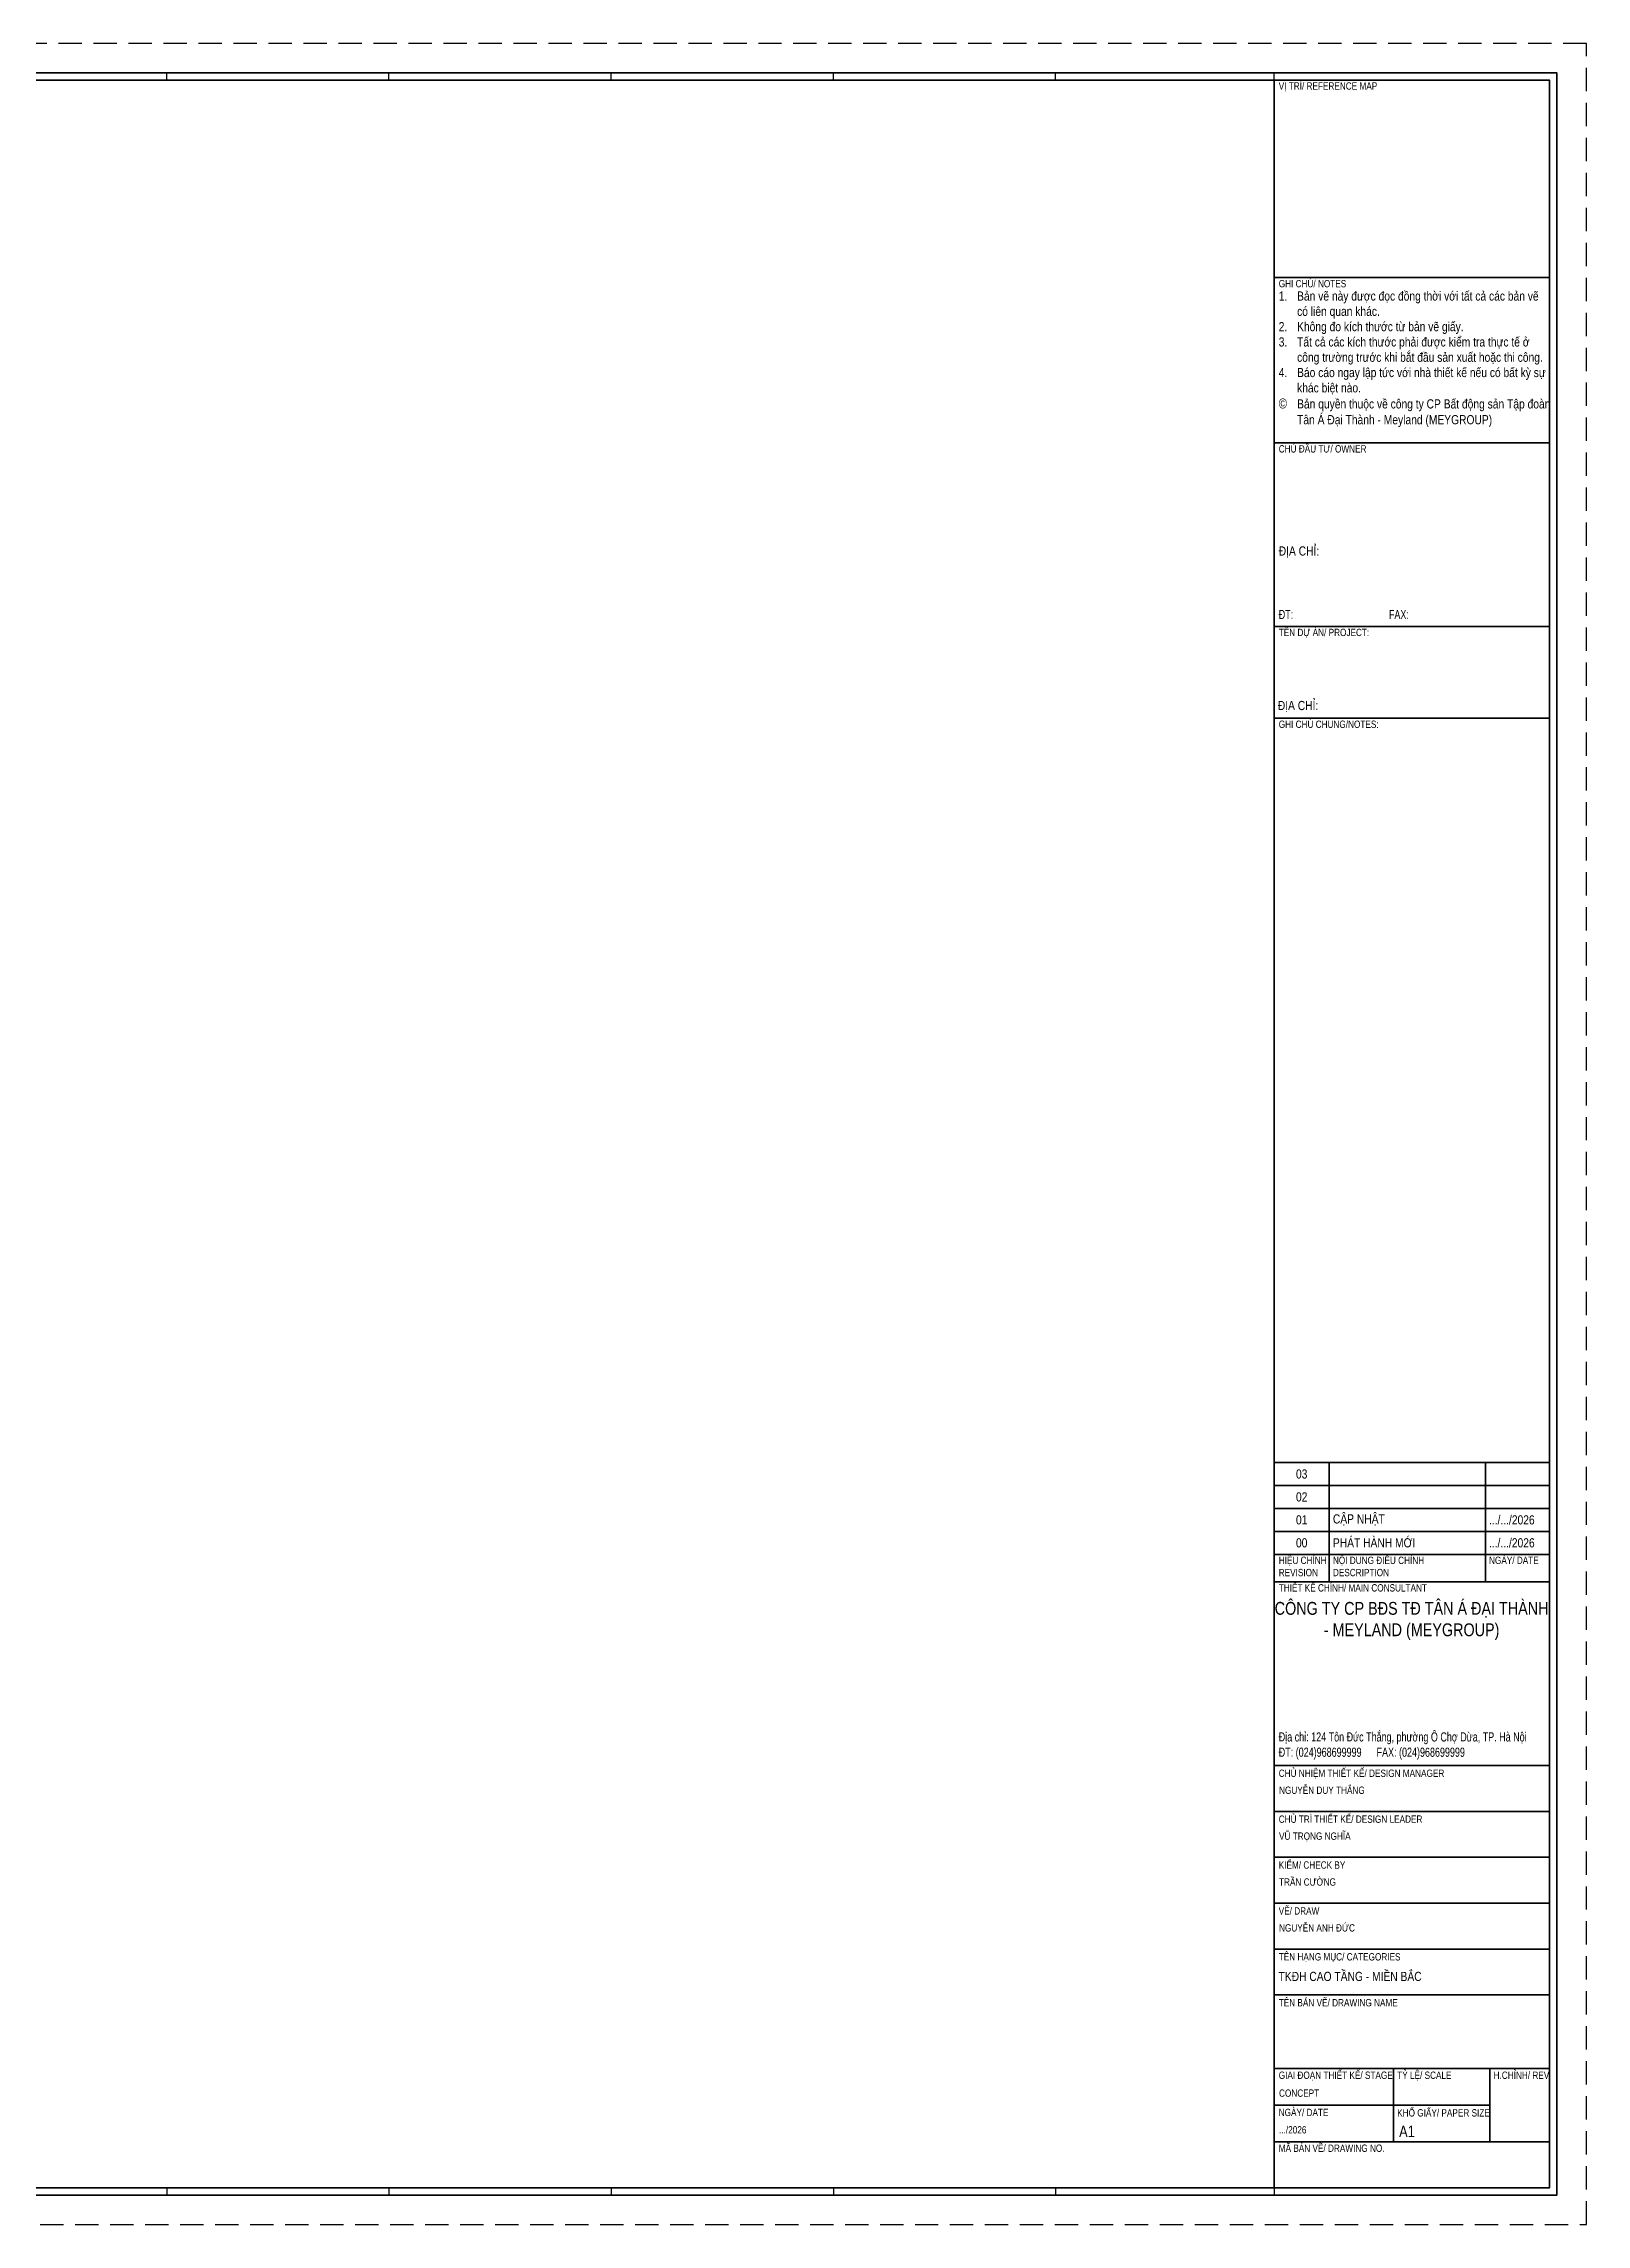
# Model space of a CAD drawing. Header units: millimetres. Extents: x 0 to 840, y 0 to 594.
# Drawn here: x 420 to 840, y 0 to 594 of the extents above; entities that cross this region are included whole.
import ezdxf

# ---------------------------------------------------------------- set-up
doc = ezdxf.new("R2010")
doc.units = ezdxf.units.MM
doc.linetypes.add('HIDDEN', pattern=[9.525, 6.35, -3.175])
doc.layers.get('Defpoints').update_dxf_attribs({"color": 157})
doc.layers.add('A-SHBD', color=7, linetype='Continuous', lineweight=35)
doc.layers.add('A-TEXT', color=255, linetype='Continuous')
doc.styles.add('VTK_Arial_1.5 mm', font='arial.ttf', dxfattribs={"width": 0.8, "height": 1.5})
doc.styles.add('VTK_Arial_2 mm', font='arial.ttf', dxfattribs={"width": 0.8, "height": 2})
doc.styles.add('VTK_Arial_2.5 mm', font='arial.ttf', dxfattribs={"width": 0.8, "height": 2.5})

msp = doc.modelspace()

# ---------------------------------------------------------------- linework, layer by layer
at = {"layer": 'A-SHBD'}
for points in [[(28, 8), (832, 8), (832, 586), (28, 586)], [(30, 10), (830, 10), (830, 584), (30, 584)], [(755, 584), (830, 584), (830, 10), (755, 10)]]:
    msp.add_lwpolyline(points, close=True, dxfattribs=at)
for points in [[(755, 584), (755, 10)], [(755, 530.25), (830, 530.25)], [(755, 485.25), (830, 485.25)], [(755, 435.25), (830, 435.25)], [(755, 410.25), (830, 410.25)], [(755, 207.5), (830, 207.5)], [(755, 207.5), (830, 207.5)], [(770, 175), (770, 207.5)], [(812.5, 175), (812.5, 207.5)], [(755, 201.25), (830, 201.25)], [(755, 195), (830, 195)], [(755, 188.75), (830, 188.75)], [(755, 182.5), (830, 182.5)], [(755, 175), (830, 175)], [(762.5, 175), (830, 175)], [(755, 125), (830, 125)], [(755, 112.5), (830, 112.5)], [(755, 100), (830, 100)], [(755, 87.5), (830, 87.5)], [(755, 75), (830, 75)], [(755, 62.5), (830, 62.5)], [(755, 42.5), (830, 42.5)], [(787.5, 42.5), (787.5, 22.5)], [(813.75, 42.5), (813.75, 22.5)], [(755, 32.5), (813.75, 32.5)], [(755, 22.5), (830, 22.5)]]:
    msp.add_lwpolyline(points, dxfattribs=at)
at = {"layer": 'Defpoints', "linetype": 'HIDDEN'}
msp.add_lwpolyline([(0, 0), (840, 0), (840, 594), (0, 594)], close=True, dxfattribs=at)
at = {"layer": 'Defpoints', "color": 252}
for points in [[(453.5, 584), (453.5, 586)], [(514, 584), (514, 586)], [(574.5, 584), (574.5, 586)], [(635, 584), (635, 586)], [(695.5, 584), (695.5, 586)], [(755, 584), (755, 586)], [(453.5, 10), (453.5, 8)], [(514, 10), (514, 8)], [(574.5, 10), (574.5, 8)], [(635, 10), (635, 8)], [(695.5, 10), (695.5, 8)], [(755, 10), (755, 8)]]:
    msp.add_lwpolyline(points, dxfattribs=at)

# ---------------------------------------------------------------- texts
at = {"layer": 'A-TEXT', "color": 7, "style": 'VTK_Arial_1.5 mm', "width": 0.8}
for s, height, p in [('NGUYỄN DUY THẮNG', 2, (756.33, 117.26)), ('VŨ TRỌNG NGHĨA', 2, (756.33, 104.76)), ('TRẦN CƯỜNG', 2, (756.33, 92.26)), ('NGUYỄN ANH ĐỨC', 2, (756.33, 79.76)), ('TKĐH CAO TẦNG - MIỀN BẮC', 2.5, (756.2, 66.29)), ('CONCEPT', 2, (756.33, 34.76)), ('.../2026', 2, (756.33, 24.76))]:
    msp.add_text(s, height=height, dxfattribs=at).set_placement(p)
at = {"layer": 'A-TEXT', "color": 7}
for s, width, heights, insert, char_height, attachment_point, style in [('VỊ TRÍ/ REFERENCE MAP', 54.5237, [0], (756.25, 583.46), 2, 1, 'VTK_Arial_1.5 mm'), ('GHI CHÚ/ NOTES', 54.5237, [0], (756.25, 529.62), 2, 1, 'VTK_Arial_1.5 mm'), ('\\pxi-2,l2,t2;1.^IBản vẽ này được đọc đồng thời với tất cả các bản vẽ có liên quan khác. \\P2.^IKhông đo kích thước từ bản vẽ giấy. \\P3.^ITất cả các kích thước phải được kiểm tra thực tế ở công trường trước khi bắt đầu sản xuất hoặc thi công. \\P4.^IBáo cáo ngay lập tức với nhà thiết kế nếu có bất kỳ sự khác biệt nào.\\P{\\H1.08333x;\\C256;©^I\\H0.92308x;Bản quyền thuộc về công ty CP Bất động sản Tập đoàn Tân Á Đại Thành - Meyland (MEYGROUP) }', 74, [0], (756.25, 526.5), 2.5, 1, 'VTK_Arial_1.5 mm'), ('CHỦ ĐẦU TƯ/ OWNER', 54.5237, [0], (756.25, 484.62), 2, 1, 'VTK_Arial_1.5 mm'), ('ĐỊA CHỈ:', 92.8759, [22.72], (756.25, 454), 2.5, 7, 'VTK_Arial_1.5 mm'), ('{\\W0.7;ĐT:        ^I^I^IFAX: }', 73.3996, [40.2], (756.25, 437.26), 2.5, 7, 'VTK_Arial_1.5 mm'), ('TÊN DỰ ÁN/ PROJECT:', 54.5237, [0], (756.25, 434.62), 2, 1, 'VTK_Arial_1.5 mm'), ('ĐỊA CHỈ:', 92.8759, [22.72], (756, 414.96), 2.5, 1, 'VTK_Arial_1.5 mm'), ('GHI CHÚ CHUNG/NOTES:', 54.5237, [0], (756.25, 409.61), 2, 1, 'VTK_Arial_1.5 mm'), ('03', 2.1612, [0], (762.5, 204.38), 2.5, 5, 'VTK_Arial_2 mm'), ('02', 2.1612, [0], (762.5, 198.13), 2.5, 5, 'VTK_Arial_2 mm'), ('01', 2.1612, [0], (762.5, 191.88), 2.5, 5, 'VTK_Arial_2 mm'), ('CẬP NHẬT', 37.4031, [0], (771, 191.88), 2.5, 4, 'VTK_Arial_2 mm'), ('.../.../2026', 16.5, [0], (813.5, 191.88), 2.5, 4, 'VTK_Arial_2 mm'), ('00', 2.1612, [0], (762.5, 185.63), 2.5, 5, 'VTK_Arial_2 mm'), ('PHÁT HÀNH MỚI', 27.1567, [0], (771, 185.63), 2.5, 4, 'VTK_Arial_2 mm'), ('.../.../2026', 16.5, [0], (813.5, 185.63), 2.5, 4, 'VTK_Arial_2 mm'), ('HIỆU CHỈNH\\PREVISION', 14, [0], (756.25, 181.88), 2, 1, 'VTK_Arial_1.5 mm'), ('NỘI DUNG ĐIỀU CHỈNH\\PDESCRIPTION', 27.3895, [0], (771, 181.88), 2, 1, 'VTK_Arial_1.5 mm'), ('NGÀY/ DATE', 19.5868, [0], (813.5, 181.88), 2, 1, 'VTK_Arial_1.5 mm'), ('THIẾT KẾ CHÍNH/ MAIN CONSULTANT', 54.5237, [0], (756.25, 174.38), 2, 1, 'VTK_Arial_1.5 mm'), ('{\\C256;CÔNG TY CP BĐS TĐ TÂN Á ĐẠI THÀNH\\P- MEYLAND (MEYGROUP)}', 90.2605, [0], (792.42, 164.35), 3.5, 5, 'VTK_Arial_2.5 mm'), ('{\\W0.7;\\C256;Địa chỉ: 124 Tôn Đức Thắng, phường Ô Chợ Dừa, TP. Hà Nội\\PĐT: (024)968699999      FAX: (024)968699999 }', 74, [40.2], (756.25, 126.61), 2.5, 7, 'VTK_Arial_1.5 mm'), ('CHỦ NHIỆM THIẾT KẾ/ DESIGN MANAGER', 71.9348, [0], (756.25, 123.88), 2, 1, 'VTK_Arial_1.5 mm'), ('CHỦ TRÌ THIẾT KẾ/ DESIGN LEADER', 71.962, [0], (756.25, 111.38), 2, 1, 'VTK_Arial_1.5 mm'), ('KIỂM/ CHECK BY', 38.8604, [0], (756.25, 98.88), 2, 1, 'VTK_Arial_1.5 mm'), ('VẼ/ DRAW', 38.8604, [0], (756.25, 86.38), 2, 1, 'VTK_Arial_1.5 mm'), ('TÊN HẠNG MỤC/ CATEGORIES', 38.8604, [0], (756.25, 73.88), 2, 1, 'VTK_Arial_1.5 mm'), ('TÊN BẢN VẼ/ DRAWING NAME', 38.8604, [0], (756.25, 61.38), 2, 1, 'VTK_Arial_1.5 mm'), ('GIAI ĐOẠN THIẾT KẾ/ STAGE', 38.8604, [0], (756.25, 41.63), 2, 1, 'VTK_Arial_1.5 mm'), ('TỶ LỆ/ SCALE', 15.6312, [0], (788.5, 41.63), 2, 1, 'VTK_Arial_1.5 mm'), ('H.CHỈNH/ REV', 15.6312, [0], (814.75, 41.63), 2, 1, 'VTK_Arial_1.5 mm'), ('NGÀY/ DATE', 15.6312, [0], (756.25, 31.5), 2, 1, 'VTK_Arial_1.5 mm'), ('KHỔ GIẤY/ PAPER SIZE', 25, [0], (788.5, 31.38), 2, 1, 'VTK_Arial_1.5 mm'), ('MÃ BẢN VẼ/ DRAWING NO.', 38.8604, [0], (756.25, 21.75), 2, 1, 'VTK_Arial_1.5 mm')]:
    msp.add_mtext_dynamic_manual_height_columns(s, width=width, gutter_width=67.69, heights=heights, dxfattribs=dict(at, insert=insert, char_height=char_height, attachment_point=attachment_point, style=style))
at = {"layer": 'A-TEXT', "insert": (789.02, 26.89), "char_height": 3.125, "attachment_point": 1, "style": 'VTK_Arial_2.5 mm'}
msp.add_mtext_dynamic_manual_height_columns('A1', width=1.951, gutter_width=15.62, heights=[0], dxfattribs=at)

doc.saveas('drawing.dxf')
